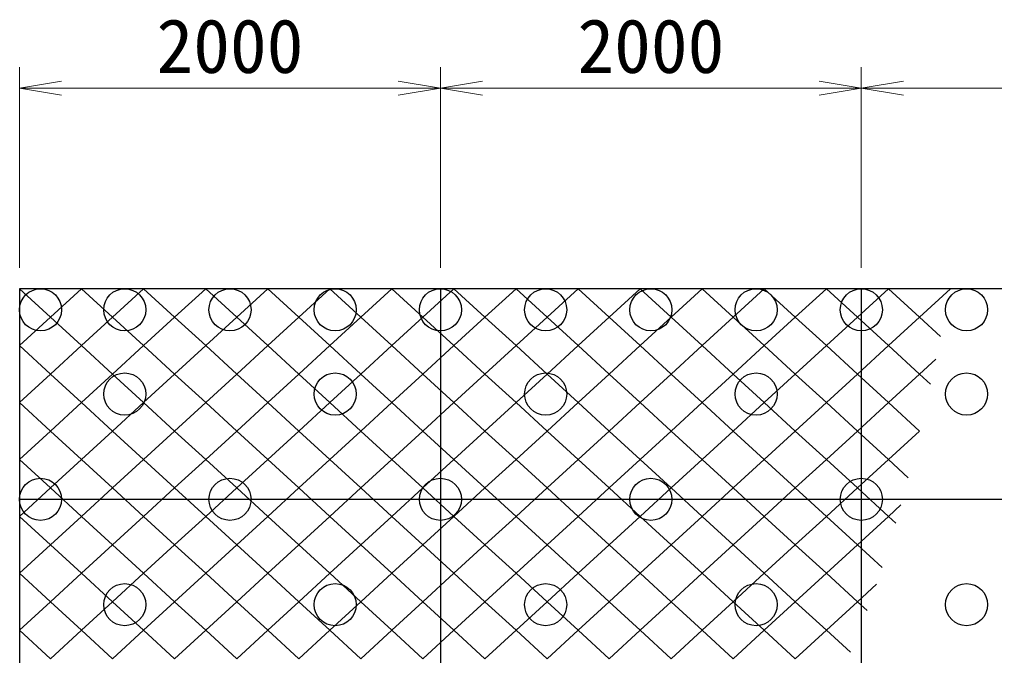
# Model space of a CAD drawing. Units: millimetres, scale not verified. Extents: x 690 to 40690, y 684 to 28809.
# Drawn here: x 26238 to 30871, y 17704 to 20723 of the extents above; entities that cross this region are included whole.
import ezdxf
from ezdxf.enums import TextEntityAlignment as Align

# ---------------------------------------------------------------- set-up
doc = ezdxf.new("R2010")
doc.units = ezdxf.units.MM
doc.header["$LTSCALE"] = 100
doc.layers.add('C-STR', color=1, linetype='Continuous', lineweight=25)
doc.layers.add('C-STR-DIM', color=1, linetype='Continuous', lineweight=13)
doc.styles.add('ＭＳ ゴシック', font='')
doc.styles.get('ＭＳ ゴシック').set_extended_font_data('MS Gothic')

msp = doc.modelspace()

# ---------------------------------------------------------------- linework, layer by layer
at = {"layer": 'C-STR', "color": 7}
for p, q in [((36237.9, 19445), (26237.9, 19445)), ((26237.9, 19445), (26237.9, 9445)), ((28237.9, 19445), (28237.9, 9445)), ((30237.9, 19445), (30237.9, 9445)), ((36237.9, 18445), (26237.9, 18445))]:
    msp.add_line(p, q, dxfattribs=at)
at = {"layer": 'C-STR'}
for p, q in [((26237.9, 19445), (26385.3, 19309.9)), ((26385.3, 19309.9), (26532.8, 19445)), ((26532.8, 19445), (26680.2, 19309.9)), ((26680.2, 19309.9), (26827.7, 19445)), ((26827.7, 19445), (26975.1, 19309.9)), ((26975.1, 19309.9), (27122.6, 19445)), ((27122.6, 19445), (27270, 19309.9)), ((27270, 19309.9), (27417.5, 19445)), ((27417.5, 19445), (27565, 19309.9)), ((27565, 19309.9), (27712.4, 19445)), ((27712.4, 19445), (27859.9, 19309.9)), ((27859.9, 19309.9), (28007.3, 19445)), ((28007.3, 19445), (28154.8, 19309.9)), ((28154.8, 19309.9), (28302.2, 19445)), ((28302.2, 19445), (28449.7, 19309.9)), ((28449.7, 19309.9), (28597.1, 19445)), ((28597.1, 19445), (28744.6, 19309.9)), ((28744.6, 19309.9), (28892.1, 19445)), ((28892.1, 19445), (29039.5, 19309.9)), ((29039.5, 19309.9), (29187, 19445)), ((29187, 19445), (29334.4, 19309.9)), ((29334.4, 19309.9), (29481.9, 19445)), ((29481.9, 19445), (29629.3, 19309.9)), ((29629.3, 19309.9), (29776.8, 19445)), ((29776.8, 19445), (29924.2, 19309.9)), ((29924.2, 19309.9), (30071.7, 19445)), ((30071.7, 19445), (30219.2, 19309.9)), ((30219.2, 19309.9), (30366.6, 19445)), ((30366.6, 19445), (30514.1, 19309.9)), ((30514.1, 19309.9), (30661.5, 19445)), ((26237.9, 19174.7), (26385.3, 19309.9)), ((26385.3, 19309.9), (26532.8, 19174.7)), ((26532.8, 19174.7), (26680.2, 19309.9)), ((26680.2, 19309.9), (26827.7, 19174.7)), ((26827.7, 19174.7), (26975.1, 19309.9)), ((26975.1, 19309.9), (27122.6, 19174.7)), ((27122.6, 19174.7), (27270, 19309.9)), ((27270, 19309.9), (27417.5, 19174.7)), ((27417.5, 19174.7), (27565, 19309.9)), ((27565, 19309.9), (27712.4, 19174.7)), ((27712.4, 19174.7), (27859.9, 19309.9)), ((27859.9, 19309.9), (28007.3, 19174.7)), ((28007.3, 19174.7), (28154.8, 19309.9)), ((28154.8, 19309.9), (28302.2, 19174.7)), ((28302.2, 19174.7), (28449.7, 19309.9)), ((28449.7, 19309.9), (28597.1, 19174.7)), ((28597.1, 19174.7), (28744.6, 19309.9)), ((28744.6, 19309.9), (28892.1, 19174.7)), ((28892.1, 19174.7), (29039.5, 19309.9)), ((29039.5, 19309.9), (29187, 19174.7)), ((29187, 19174.7), (29334.4, 19309.9)), ((29334.4, 19309.9), (29481.9, 19174.7)), ((29481.9, 19174.7), (29629.3, 19309.9)), ((29629.3, 19309.9), (29776.8, 19174.7)), ((29776.8, 19174.7), (29924.2, 19309.9)), ((29924.2, 19309.9), (30071.7, 19174.7)), ((30071.7, 19174.7), (30219.2, 19309.9)), ((30219.2, 19309.9), (30366.6, 19174.7)), ((30366.6, 19174.7), (30514.1, 19309.9)), ((30514.1, 19309.9), (30614.4, 19217.9)), ((26237.9, 19174.7), (26385.3, 19039.6)), ((26385.3, 19039.6), (26532.8, 19174.7)), ((26532.8, 19174.7), (26680.2, 19039.6)), ((26680.2, 19039.6), (26827.7, 19174.7)), ((26827.7, 19174.7), (26975.1, 19039.6)), ((26975.1, 19039.6), (27122.6, 19174.7)), ((27122.6, 19174.7), (27270, 19039.6)), ((27270, 19039.6), (27417.5, 19174.7)), ((27417.5, 19174.7), (27565, 19039.6)), ((27565, 19039.6), (27712.4, 19174.7)), ((27712.4, 19174.7), (27859.9, 19039.6)), ((27859.9, 19039.6), (28007.3, 19174.7)), ((28007.3, 19174.7), (28154.8, 19039.6)), ((28154.8, 19039.6), (28302.2, 19174.7)), ((28302.2, 19174.7), (28449.7, 19039.6)), ((28449.7, 19039.6), (28597.1, 19174.7)), ((28597.1, 19174.7), (28744.6, 19039.6)), ((28744.6, 19039.6), (28892.1, 19174.7)), ((28892.1, 19174.7), (29039.5, 19039.6)), ((29039.5, 19039.6), (29187, 19174.7)), ((29187, 19174.7), (29334.4, 19039.6)), ((29334.4, 19039.6), (29481.9, 19174.7)), ((29481.9, 19174.7), (29629.3, 19039.6)), ((29629.3, 19039.6), (29776.8, 19174.7)), ((29776.8, 19174.7), (29924.2, 19039.6)), ((29924.2, 19039.6), (30071.7, 19174.7)), ((30071.7, 19174.7), (30219.2, 19039.6)), ((30219.2, 19039.6), (30366.6, 19174.7)), ((30366.6, 19174.7), (30514.1, 19039.6)), ((30514.1, 19039.6), (30591.8, 19110.9)), ((26237.9, 18904.5), (26385.3, 19039.6)), ((26385.3, 19039.6), (26532.8, 18904.5)), ((26532.8, 18904.5), (26680.2, 19039.6)), ((26680.2, 19039.6), (26827.7, 18904.5)), ((26827.7, 18904.5), (26975.1, 19039.6)), ((26975.1, 19039.6), (27122.6, 18904.5)), ((27122.6, 18904.5), (27270, 19039.6)), ((27270, 19039.6), (27417.5, 18904.5)), ((27417.5, 18904.5), (27565, 19039.6)), ((27565, 19039.6), (27712.4, 18904.5)), ((27712.4, 18904.5), (27859.9, 19039.6)), ((27859.9, 19039.6), (28007.3, 18904.5)), ((28007.3, 18904.5), (28154.8, 19039.6)), ((28154.8, 19039.6), (28302.2, 18904.5)), ((28302.2, 18904.5), (28449.7, 19039.6)), ((28449.7, 19039.6), (28597.1, 18904.5)), ((28597.1, 18904.5), (28744.6, 19039.6)), ((28744.6, 19039.6), (28892.1, 18904.5)), ((28892.1, 18904.5), (29039.5, 19039.6)), ((29039.5, 19039.6), (29187, 18904.5)), ((29187, 18904.5), (29334.4, 19039.6)), ((29334.4, 19039.6), (29481.9, 18904.5)), ((29481.9, 18904.5), (29629.3, 19039.6)), ((29629.3, 19039.6), (29776.8, 18904.5)), ((29776.8, 18904.5), (29924.2, 19039.6)), ((29924.2, 19039.6), (30071.7, 18904.5)), ((30071.7, 18904.5), (30219.2, 19039.6)), ((30219.2, 19039.6), (30366.6, 18904.5)), ((30366.6, 18904.5), (30514.1, 19039.6)), ((30514.1, 19039.6), (30566.1, 18991.9)), ((26237.9, 18904.5), (26385.3, 18769.4)), ((26385.3, 18769.4), (26532.8, 18904.5)), ((26532.8, 18904.5), (26680.2, 18769.4)), ((26680.2, 18769.4), (26827.7, 18904.5)), ((26827.7, 18904.5), (26975.1, 18769.4)), ((26975.1, 18769.4), (27122.6, 18904.5)), ((27122.6, 18904.5), (27270, 18769.4)), ((27270, 18769.4), (27417.5, 18904.5)), ((27417.5, 18904.5), (27565, 18769.4)), ((27565, 18769.4), (27712.4, 18904.5)), ((27712.4, 18904.5), (27859.9, 18769.4)), ((27859.9, 18769.4), (28007.3, 18904.5)), ((28007.3, 18904.5), (28154.8, 18769.4)), ((28154.8, 18769.4), (28302.2, 18904.5)), ((28302.2, 18904.5), (28449.7, 18769.4)), ((28449.7, 18769.4), (28597.1, 18904.5)), ((28597.1, 18904.5), (28744.6, 18769.4)), ((28744.6, 18769.4), (28892.1, 18904.5)), ((28892.1, 18904.5), (29039.5, 18769.4)), ((29039.5, 18769.4), (29187, 18904.5)), ((29187, 18904.5), (29334.4, 18769.4)), ((29334.4, 18769.4), (29481.9, 18904.5)), ((29481.9, 18904.5), (29629.3, 18769.4)), ((29629.3, 18769.4), (29776.8, 18904.5)), ((29776.8, 18904.5), (29924.2, 18769.4)), ((29924.2, 18769.4), (30071.7, 18904.5)), ((30071.7, 18904.5), (30219.2, 18769.4)), ((30219.2, 18769.4), (30366.6, 18904.5)), ((30366.6, 18904.5), (30514.1, 18769.4)), ((26237.9, 18634.3), (26385.3, 18769.4)), ((26385.3, 18769.4), (26532.8, 18634.3)), ((26532.8, 18634.3), (26680.2, 18769.4)), ((26680.2, 18769.4), (26827.7, 18634.3)), ((26827.7, 18634.3), (26975.1, 18769.4)), ((26975.1, 18769.4), (27122.6, 18634.3)), ((27122.6, 18634.3), (27270, 18769.4)), ((27270, 18769.4), (27417.5, 18634.3)), ((27417.5, 18634.3), (27565, 18769.4)), ((27565, 18769.4), (27712.4, 18634.3)), ((27712.4, 18634.3), (27859.9, 18769.4)), ((27859.9, 18769.4), (28007.3, 18634.3)), ((28007.3, 18634.3), (28154.8, 18769.4)), ((28154.8, 18769.4), (28302.2, 18634.3)), ((28302.2, 18634.3), (28449.7, 18769.4)), ((28449.7, 18769.4), (28597.1, 18634.3)), ((28597.1, 18634.3), (28744.6, 18769.4)), ((28744.6, 18769.4), (28892.1, 18634.3)), ((28892.1, 18634.3), (29039.5, 18769.4)), ((29039.5, 18769.4), (29187, 18634.3)), ((29187, 18634.3), (29334.4, 18769.4)), ((29334.4, 18769.4), (29481.9, 18634.3)), ((29481.9, 18634.3), (29629.3, 18769.4)), ((29629.3, 18769.4), (29776.8, 18634.3)), ((29776.8, 18634.3), (29924.2, 18769.4)), ((29924.2, 18769.4), (30071.7, 18634.3)), ((30071.7, 18634.3), (30219.2, 18769.4)), ((30219.2, 18769.4), (30366.6, 18634.3)), ((30366.6, 18634.3), (30514.1, 18769.4)), ((26237.9, 18634.3), (26385.3, 18499.2)), ((26385.3, 18499.2), (26532.8, 18634.3)), ((26532.8, 18634.3), (26680.2, 18499.2)), ((26680.2, 18499.2), (26827.7, 18634.3)), ((26827.7, 18634.3), (26975.1, 18499.2)), ((26975.1, 18499.2), (27122.6, 18634.3)), ((27122.6, 18634.3), (27270, 18499.2)), ((27270, 18499.2), (27417.5, 18634.3)), ((27417.5, 18634.3), (27565, 18499.2)), ((27565, 18499.2), (27712.4, 18634.3)), ((27712.4, 18634.3), (27859.9, 18499.2)), ((27859.9, 18499.2), (28007.3, 18634.3)), ((28007.3, 18634.3), (28154.8, 18499.2)), ((28154.8, 18499.2), (28302.2, 18634.3)), ((28302.2, 18634.3), (28449.7, 18499.2)), ((28449.7, 18499.2), (28597.1, 18634.3)), ((28597.1, 18634.3), (28744.6, 18499.2)), ((28744.6, 18499.2), (28892.1, 18634.3)), ((28892.1, 18634.3), (29039.5, 18499.2)), ((29039.5, 18499.2), (29187, 18634.3)), ((29187, 18634.3), (29334.4, 18499.2)), ((29334.4, 18499.2), (29481.9, 18634.3)), ((29481.9, 18634.3), (29629.3, 18499.2)), ((29629.3, 18499.2), (29776.8, 18634.3)), ((29776.8, 18634.3), (29924.2, 18499.2)), ((29924.2, 18499.2), (30071.7, 18634.3)), ((30071.7, 18634.3), (30219.2, 18499.2)), ((30219.2, 18499.2), (30366.6, 18634.3)), ((30366.6, 18634.3), (30460.9, 18547.9)), ((26237.9, 18364), (26385.3, 18499.2)), ((26385.3, 18499.2), (26532.8, 18364)), ((26532.8, 18364), (26680.2, 18499.2)), ((26680.2, 18499.2), (26827.7, 18364)), ((26827.7, 18364), (26975.1, 18499.2)), ((26975.1, 18499.2), (27122.6, 18364)), ((27122.6, 18364), (27270, 18499.2)), ((27270, 18499.2), (27417.5, 18364)), ((27417.5, 18364), (27565, 18499.2)), ((27565, 18499.2), (27712.4, 18364)), ((27712.4, 18364), (27859.9, 18499.2)), ((27859.9, 18499.2), (28007.3, 18364)), ((28007.3, 18364), (28154.8, 18499.2)), ((28154.8, 18499.2), (28302.2, 18364)), ((28302.2, 18364), (28449.7, 18499.2)), ((28449.7, 18499.2), (28597.1, 18364)), ((28597.1, 18364), (28744.6, 18499.2)), ((28744.6, 18499.2), (28892.1, 18364)), ((28892.1, 18364), (29039.5, 18499.2)), ((29039.5, 18499.2), (29187, 18364)), ((29187, 18364), (29334.4, 18499.2)), ((29334.4, 18499.2), (29481.9, 18364)), ((29481.9, 18364), (29629.3, 18499.2)), ((29629.3, 18499.2), (29776.8, 18364)), ((29776.8, 18364), (29924.2, 18499.2)), ((29924.2, 18499.2), (30071.7, 18364)), ((30071.7, 18364), (30219.2, 18499.2)), ((30219.2, 18499.2), (30366.6, 18364)), ((30366.6, 18364), (30426.2, 18418.7)), ((26237.9, 18364), (26385.3, 18228.9)), ((26385.3, 18228.9), (26532.8, 18364)), ((26532.8, 18364), (26680.2, 18228.9)), ((26680.2, 18228.9), (26827.7, 18364)), ((26827.7, 18364), (26975.1, 18228.9)), ((26975.1, 18228.9), (27122.6, 18364)), ((27122.6, 18364), (27270, 18228.9)), ((27270, 18228.9), (27417.5, 18364)), ((27417.5, 18364), (27565, 18228.9)), ((27565, 18228.9), (27712.4, 18364)), ((27712.4, 18364), (27859.9, 18228.9)), ((27859.9, 18228.9), (28007.3, 18364)), ((28007.3, 18364), (28154.8, 18228.9)), ((28154.8, 18228.9), (28302.2, 18364)), ((28302.2, 18364), (28449.7, 18228.9)), ((28449.7, 18228.9), (28597.1, 18364)), ((28597.1, 18364), (28744.6, 18228.9)), ((28744.6, 18228.9), (28892.1, 18364)), ((28892.1, 18364), (29039.5, 18228.9)), ((29039.5, 18228.9), (29187, 18364)), ((29187, 18364), (29334.4, 18228.9)), ((29334.4, 18228.9), (29481.9, 18364)), ((29481.9, 18364), (29629.3, 18228.9)), ((29629.3, 18228.9), (29776.8, 18364)), ((29776.8, 18364), (29924.2, 18228.9)), ((29924.2, 18228.9), (30071.7, 18364)), ((30071.7, 18364), (30219.2, 18228.9)), ((30219.2, 18228.9), (30366.6, 18364)), ((30366.6, 18364), (30401.7, 18331.9)), ((26237.9, 18093.8), (26385.3, 18228.9)), ((26385.3, 18228.9), (26532.8, 18093.8)), ((26532.8, 18093.8), (26680.2, 18228.9)), ((26680.2, 18228.9), (26827.7, 18093.8)), ((26827.7, 18093.8), (26975.1, 18228.9)), ((26975.1, 18228.9), (27122.6, 18093.8)), ((27122.6, 18093.8), (27270, 18228.9)), ((27270, 18228.9), (27417.5, 18093.8)), ((27417.5, 18093.8), (27565, 18228.9)), ((27565, 18228.9), (27712.4, 18093.8)), ((27712.4, 18093.8), (27859.9, 18228.9)), ((27859.9, 18228.9), (28007.3, 18093.8)), ((28007.3, 18093.8), (28154.8, 18228.9)), ((28154.8, 18228.9), (28302.2, 18093.8)), ((28302.2, 18093.8), (28449.7, 18228.9)), ((28449.7, 18228.9), (28597.1, 18093.8)), ((28597.1, 18093.8), (28744.6, 18228.9)), ((28744.6, 18228.9), (28892.1, 18093.8)), ((28892.1, 18093.8), (29039.5, 18228.9)), ((29039.5, 18228.9), (29187, 18093.8)), ((29187, 18093.8), (29334.4, 18228.9)), ((29334.4, 18228.9), (29481.9, 18093.8)), ((29481.9, 18093.8), (29629.3, 18228.9)), ((29629.3, 18228.9), (29776.8, 18093.8)), ((29776.8, 18093.8), (29924.2, 18228.9)), ((29924.2, 18228.9), (30071.7, 18093.8)), ((30071.7, 18093.8), (30219.2, 18228.9)), ((30219.2, 18228.9), (30336.7, 18121.2)), ((26237.9, 18093.8), (26385.3, 17958.7)), ((26385.3, 17958.7), (26532.8, 18093.8)), ((26532.8, 18093.8), (26680.2, 17958.7)), ((26680.2, 17958.7), (26827.7, 18093.8)), ((26827.7, 18093.8), (26975.1, 17958.7)), ((26975.1, 17958.7), (27122.6, 18093.8)), ((27122.6, 18093.8), (27270, 17958.7)), ((27270, 17958.7), (27417.5, 18093.8)), ((27417.5, 18093.8), (27565, 17958.7)), ((27565, 17958.7), (27712.4, 18093.8)), ((27712.4, 18093.8), (27859.9, 17958.7)), ((27859.9, 17958.7), (28007.3, 18093.8)), ((28007.3, 18093.8), (28154.8, 17958.7)), ((28154.8, 17958.7), (28302.2, 18093.8)), ((28302.2, 18093.8), (28449.7, 17958.7)), ((28449.7, 17958.7), (28597.1, 18093.8)), ((28597.1, 18093.8), (28744.6, 17958.7)), ((28744.6, 17958.7), (28892.1, 18093.8)), ((28892.1, 18093.8), (29039.5, 17958.7)), ((29039.5, 17958.7), (29187, 18093.8)), ((29187, 18093.8), (29334.4, 17958.7)), ((29334.4, 17958.7), (29481.9, 18093.8)), ((29481.9, 18093.8), (29629.3, 17958.7)), ((29629.3, 17958.7), (29776.8, 18093.8)), ((29776.8, 18093.8), (29924.2, 17958.7)), ((29924.2, 17958.7), (30071.7, 18093.8)), ((30071.7, 18093.8), (30219.2, 17958.7)), ((30219.2, 17958.7), (30310.1, 18042)), ((26237.9, 17823.6), (26385.3, 17958.7)), ((26385.3, 17958.7), (26532.8, 17823.6)), ((26532.8, 17823.6), (26680.2, 17958.7)), ((26680.2, 17958.7), (26827.7, 17823.6)), ((26827.7, 17823.6), (26975.1, 17958.7)), ((26975.1, 17958.7), (27122.6, 17823.6)), ((27122.6, 17823.6), (27270, 17958.7)), ((27270, 17958.7), (27417.5, 17823.6)), ((27417.5, 17823.6), (27565, 17958.7)), ((27565, 17958.7), (27712.4, 17823.6)), ((27712.4, 17823.6), (27859.9, 17958.7)), ((27859.9, 17958.7), (28007.3, 17823.6)), ((28007.3, 17823.6), (28154.8, 17958.7)), ((28154.8, 17958.7), (28302.2, 17823.6)), ((28302.2, 17823.6), (28449.7, 17958.7)), ((28449.7, 17958.7), (28597.1, 17823.6)), ((28597.1, 17823.6), (28744.6, 17958.7)), ((28744.6, 17958.7), (28892.1, 17823.6)), ((28892.1, 17823.6), (29039.5, 17958.7)), ((29039.5, 17958.7), (29187, 17823.6)), ((29187, 17823.6), (29334.4, 17958.7)), ((29334.4, 17958.7), (29481.9, 17823.6)), ((29481.9, 17823.6), (29629.3, 17958.7)), ((29629.3, 17958.7), (29776.8, 17823.6)), ((29776.8, 17823.6), (29924.2, 17958.7)), ((29924.2, 17958.7), (30071.7, 17823.6)), ((30071.7, 17823.6), (30219.2, 17958.7)), ((30219.2, 17958.7), (30265.1, 17916.6)), ((26237.9, 17823.6), (26385.3, 17688.4)), ((26385.3, 17688.4), (26532.8, 17823.6)), ((26532.8, 17823.6), (26680.2, 17688.4)), ((26680.2, 17688.4), (26827.7, 17823.6)), ((26827.7, 17823.6), (26975.1, 17688.4)), ((26975.1, 17688.4), (27122.6, 17823.6)), ((27122.6, 17823.6), (27270, 17688.4)), ((27270, 17688.4), (27417.5, 17823.6)), ((27417.5, 17823.6), (27565, 17688.4)), ((27565, 17688.4), (27712.4, 17823.6)), ((27712.4, 17823.6), (27859.9, 17688.4)), ((27859.9, 17688.4), (28007.3, 17823.6)), ((28007.3, 17823.6), (28154.8, 17688.4)), ((28154.8, 17688.4), (28302.2, 17823.6)), ((28302.2, 17823.6), (28449.7, 17688.4)), ((28449.7, 17688.4), (28597.1, 17823.6)), ((28597.1, 17823.6), (28744.6, 17688.4)), ((28744.6, 17688.4), (28892.1, 17823.6)), ((28892.1, 17823.6), (29039.5, 17688.4)), ((29039.5, 17688.4), (29187, 17823.6)), ((29187, 17823.6), (29334.4, 17688.4)), ((29334.4, 17688.4), (29481.9, 17823.6)), ((29481.9, 17823.6), (29629.3, 17688.4)), ((29629.3, 17688.4), (29776.8, 17823.6)), ((29776.8, 17823.6), (29924.2, 17688.4)), ((29924.2, 17688.4), (30071.7, 17823.6)), ((30071.7, 17823.6), (30186.1, 17718.8))]:
    msp.add_line(p, q, dxfattribs=at)
at = {"layer": 'C-STR', "color": 7}
for centre in [(26337.9, 19345), (26737.9, 19345), (27237.9, 19345), (27737.9, 19345), (28237.9, 19345), (28737.9, 19345), (29237.9, 19345), (29737.9, 19345), (30237.9, 19345), (30737.9, 19345), (26737.9, 18945), (27737.9, 18945), (28737.9, 18945), (29737.9, 18945), (30737.9, 18945), (26337.9, 18445), (27237.9, 18445), (28237.9, 18445), (29237.9, 18445), (30237.9, 18445), (26737.9, 17945), (27737.9, 17945), (28737.9, 17945), (29737.9, 17945), (30737.9, 17945)]:
    msp.add_circle(centre, 100, dxfattribs=at)
at = {"layer": 'C-STR-DIM'}
for p, q in [((26237.9, 19545), (26237.9, 20497.8)), ((28237.9, 19545), (28237.9, 20497.8)), ((28237.9, 19545), (28237.9, 20497.8)), ((30237.9, 19545), (30237.9, 20497.8)), ((30237.9, 19545), (30237.9, 20497.8)), ((26237.9, 20397.8), (28237.9, 20397.8)), ((28237.9, 20397.8), (30237.9, 20397.8)), ((30237.9, 20397.8), (32237.9, 20397.8))]:
    msp.add_line(p, q, dxfattribs=at)
for points in [[(26437.9, 20431.1), (26237.9, 20397.8), (26437.9, 20364.4)], [(28037.9, 20364.4), (28237.9, 20397.8), (28037.9, 20431.1)], [(28437.9, 20431.1), (28237.9, 20397.8), (28437.9, 20364.4)], [(30037.9, 20364.4), (30237.9, 20397.8), (30037.9, 20431.1)], [(30437.9, 20431.1), (30237.9, 20397.8), (30437.9, 20364.4)]]:
    msp.add_lwpolyline(points, dxfattribs=at)

# ---------------------------------------------------------------- texts
at = {"layer": 'C-STR-DIM', "color": 7, "style": 'ＭＳ ゴシック'}
for p in [(27237.9, 20597.8), (29237.9, 20597.8)]:
    msp.add_text('2000', height=256.6, dxfattribs=at).set_placement(p, align=Align.MIDDLE_CENTER)

doc.saveas('drawing.dxf')
